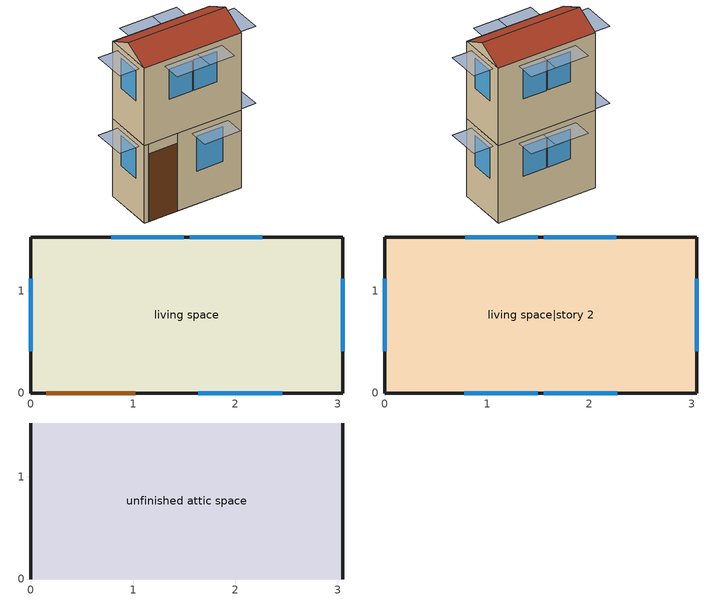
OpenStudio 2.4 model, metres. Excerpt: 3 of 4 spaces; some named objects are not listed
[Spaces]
living space
 floor ground (Slab 1): 0,0 0,1.52 3.05,1.52 3.05,0 z0
 wall outside (ExtInsFinWall 3): 0,1.52 0,0 0.13,0 1.05,0 3.05,0 3.05,1.52 0,1.52 z0:2.44
 window (WindowConstruction): 1.64,0 2.46,0 z1.04:2.13; 2.26,1.52 1.55,1.52 / 1.49,1.52 0.79,1.52 / 0,1.12 0,0.41 / 3.05,0.41 3.05,1.12 z1.19:2.13
 door (LivingDoors): 0.15,0 1.02,0 z0:2.13
living space|story 2
 floor to living space (Construction 4): 0,0 0,1.52 3.05,1.52 3.05,0 z2.44
 wall outside (ExtInsFinWall 3): 0,1.52 0,0 3.05,0 3.05,1.52 0,1.52 z2.44:4.88
 window (WindowConstruction): 0.78,0 1.49,0 / 1.55,0 2.27,0 z3.62:4.57; 2.26,1.52 1.55,1.52 / 1.49,1.52 0.79,1.52 / 0,1.12 0,0.41 / 3.05,0.41 3.05,1.12 z3.63:4.57
unfinished attic space
 floor to living space|story 2 (FinInsUnfinUAFloor 1): 0,1.52 3.05,1.52 3.05,0 0,0 z4.88
 wall outside (Construction 1): 0,0.76,5.26 0,1.52,4.88 0,0,4.88; 3.05,0.76,5.26 3.05,0,4.88 3.05,1.52,4.88
 roof outside (UnfinInsExtRoof 2): 3.05,0.76,5.26 0,0.76,5.26 0,0,4.88 3.05,0,4.88; 0,0.76,5.26 3.05,0.76,5.26 3.05,1.52,4.88 0,1.52,4.88
shading: 1.65,0 0.62,0 0.62,-0.61 1.65,-0.61 z4.72; 0.63,1.52 1.65,1.52 1.65,2.13 0.63,2.13 z4.72; 2.42,0 1.4,0 1.4,-0.61 2.42,-0.61 z4.72; 0.63,1.52 1.65,1.52 1.65,2.13 0.63,2.13 z2.29; 2.61,0 1.49,0 1.49,-0.61 2.61,-0.61 z2.29; 1.4,1.52 2.42,1.52 2.42,2.13 1.4,2.13 z4.72; 1.4,1.52 2.42,1.52 2.42,2.13 1.4,2.13 z2.29; 0,0.26 0,1.27 -0.61,1.27 -0.61,0.26 z4.72; 0,0.26 0,1.27 -0.61,1.27 -0.61,0.26 z2.29; 3.05,1.27 3.05,0.26 3.66,0.26 3.66,1.27 z4.72; 3.05,1.27 3.05,0.26 3.66,0.26 3.66,1.27 z2.29
[Building]
Building: North Axis {deg}=22.5; Standards Number of Stories=2; Standards Number of Above Ground Stories=2; Standards Building Type=singlefamilydetached; Standards Number of Living Units=1
[Site]
Denver Intl Ap_CO_USA: Latitude {deg}=39.83; Longitude {deg}=-104.65; Time Zone {hr}=-7; Elevation {m}=1650; Terrain=Suburbs
[ClimateZones]
Climate Zone Institution Name 2=Building America; Climate Zone Document Year 2=0; Climate Zone Value 2=Cold
[Site:WaterMainsTemperature]
Calculation Method=Correlation; Annual Average Outdoor Air Temperature {C}=10.8753; Maximum Difference In Monthly Average Outdoor Air Temperatures {deltaC}=23.1524
[Site:GroundTemperature:BuildingSurface]
6.71281, 4.94206, 4.80025, 5.64056, 9.01395, 12.3716, 15.2825, 17.1265, 17.2832, 15.7834, 12.9467, 9.69205
[Site:GroundTemperature:Deep]
10.8753, 10.8753, 10.8753, 10.8753, 10.8753, 10.8753, 10.8753, 10.8753, 10.8753, 10.8753, 10.8753, 10.8753
[Material] Roughness=Rough
Name | Thickness {m} | Conductivity {W/m-K} | Density {kg/m3} | Specific Heat {J/kg-K} | Thermal Absorptance | Solar Absorptance | Visible Absorptance
UAAdditionalCeilingIns | 0.12827 | 0.0411113 | 16.02 | 1046.75
UATrussandIns | 0.0889 | 0.0436674 | 50.7834 | 1165.1
UARoofIns | 0.18415 | 8.02398 | 37.0049 | 1207.88
ResRoofMaterial | 0.009525 | 0.162714 | 1121.4 | 1465.45 | 0.91 | 0.85 | 0.85
ResRoofSheathing; ResFloorSheathing | 0.01905 | 0.115458 | 512.64 | 1214.23
SlabMass | 0.050335 | 1.312675 | 2242.8 | 837.4
Soil-12in | 0.3048 | 1.731 | 1842.3 | 418.7
ResFloorCovering | 0.0127 | 0.0433444 | 54.468 | 1339.84 | 0.9 | 0.9
StudAndCavity | 0.0889 | 0.0542449 | 162.403 | 1178.92
ResExtWallSheathing | 0.0127 | 0.115458 | 512.64 | 1214.23
ResExtFinish | 0.009525 | 0.089435 | 177.822 | 1046.75 | 0.9 | 0.3 | 0.3
ResFloorMass | 0.015875 | 0.115458 | 544.68 | 1214.23 | 0.9 | 0.6
ResExtWallMass1; ResExtWallMassOtherSide1 | 0.0127 | 0.160291 | 801 | 837.4 | 0.9 | 0.5 | 0.1
IntMassStudAndAirWall | 0.0889 | 0.414981 | 83.0341 | 1211.67
ResCeilingMass1 | 0.0127 | 0.160291 | 801 | 837.4 | 0.9 | 0.3 | 0.1
residential furniture material living space|story 2; residential furniture material living space | 0.1524 | 0.115458 | 640.8 | 1214.23 | 0.9 | 0.6 | 0.1
DoorMaterial | 0.04445 | 0.0612267 | 512.64 | 1214.23
[Construction]
UnfinInsExtRoof 2: ResRoofMaterial, ResRoofSheathing, UARoofIns
Slab 1: ResFloorCovering, Soil-12in, SlabMass
Construction 1: ResExtFinish
ExtInsFinWall 3: ResExtFinish, ResExtWallSheathing, StudAndCavity, ResExtWallMass1
FinUninsFinWall: ResExtWallMassOtherSide1, IntMassStudAndAirWall, ResExtWallMass1
FinInsUnfinUAFloor 1: UATrussandIns, UAAdditionalCeilingIns, ResCeilingMass1
Construction 4: ResCeilingMass1, ResFloorSheathing, ResFloorMass, ResFloorCovering
residential furniture construction living space|story 2: residential furniture material living space|story 2
residential furniture construction living space: residential furniture material living space
WindowConstruction: GlazingMaterial
LivingDoors: DoorMaterial
[WindowMaterial:Shade]
CoolingShade: Solar Transmittance=0.999; Solar Reflectance=0.00099; Visible Transmittance=0.999; Visible Reflectance=0.00099; Thermal Hemispherical Emissivity=1e-005; Thermal Transmittance=0.999; Thickness {m}=0.0001; Conductivity {W/m-K}=10000; Shade to Glass Distance {m}=0.001; Top Opening Multiplier=0; Bottom Opening Multiplier=0; Left-Side Opening Multiplier=0; Right-Side Opening Multiplier=0; Airflow Permeability=0
[WindowMaterial:SimpleGlazingSystem]
GlazingMaterial: U-Factor {W/m2-K}=2.10086; Solar Heat Gain Coefficient=0.21
[BuildingUnit] Building Unit Type=Residential; Building Unit Feature Data Type 3=String; Building Unit Feature Data Type 4=String; Building Unit Feature Data Type 5=String; Building Unit Feature Data Type 7=Double; Building Unit Feature Data Type 8=Double; Building Unit Feature Data Type 9=Double; Building Unit Feature Data Type 11=Double; Building Unit Feature Data Type 13=Double; Building Unit Feature Data Type 15=Double; Building Unit Feature Data Type 17=Double; Building Unit Feature Data Type 20=String; Building Unit Feature Data Type 26=String; Building Unit Feature Data Type 27=Double; Building Unit Feature Data Type 29=Double; Building Unit Feature Data Type 30=Double; Building Unit Feature Data Type 31=Double; Building Unit Feature Data Type 32=Double; Building Unit Feature Data Type 33=Double; Building Unit Feature Data Type 34=Double; Building Unit Feature Data Type 35=Double; Building Unit Feature Data Type 36=Double; Building Unit Feature Data Type 37=Double
Name | Building Unit Feature Name 1 | Building Unit Feature Data Type 1 | Building Unit Feature Value 1 | Building Unit Feature Name 2 | Building Unit Feature Data Type 2 | Building Unit Feature Value 2 | Building Unit Feature Name 3 | Building Unit Feature Value 3 | Building Unit Feature Name 4 | Building Unit Feature Value 4 | Building Unit Feature Name 5 | Building Unit Feature Value 5 | Building Unit Feature Name 6 | Building Unit Feature Data Type 6 | Building Unit Feature Value 6 | Building Unit Feature Name 7 | Building Unit Feature Value 7 | Building Unit Feature Name 8 | Building Unit Feature Value 8 | Building Unit Feature Name 9 | Building Unit Feature Value 9 | Building Unit Feature Name 10 | Building Unit Feature Data Type 10 | Building Unit Feature Value 10 | Building Unit Feature Name 11 | Building Unit Feature Value 11 | Building Unit Feature Name 12 | Building Unit Feature Data Type 12 | Building Unit Feature Value 12 | Building Unit Feature Name 13 | Building Unit Feature Value 13 | Building Unit Feature Name 14 | Building Unit Feature Data Type 14 | Building Unit Feature Value 14 | Building Unit Feature Name 15 | Building Unit Feature Value 15 | Building Unit Feature Name 16 | Building Unit Feature Data Type 16 | Building Unit Feature Value 16 | Building Unit Feature Name 17 | Building Unit Feature Value 17 | Building Unit Feature Name 18 | Building Unit Feature Data Type 18 | Building Unit Feature Value 18 | Building Unit Feature Name 19 | Building Unit Feature Data Type 19 | Building Unit Feature Value 19 | Building Unit Feature Name 20 | Building Unit Feature Value 20 | Building Unit Feature Name 21 | Building Unit Feature Data Type 21 | Building Unit Feature Value 21 | Building Unit Feature Name 22 | Building Unit Feature Data Type 22 | Building Unit Feature Value 22 | Building Unit Feature Name 23 | Building Unit Feature Data Type 23 | Building Unit Feature Value 23 | Building Unit Feature Name 24 | Building Unit Feature Data Type 24 | Building Unit Feature Value 24 | Building Unit Feature Name 25 | Building Unit Feature Data Type 25 | Building Unit Feature Value 25 | Building Unit Feature Name 26 | Building Unit Feature Value 26 | Building Unit Feature Name 27 | Building Unit Feature Value 27 | Building Unit Feature Name 28 | Building Unit Feature Data Type 28 | Building Unit Feature Value 28 | Building Unit Feature Name 29 | Building Unit Feature Value 29 | Building Unit Feature Name 30 | Building Unit Feature Value 30 | Building Unit Feature Name 31 | Building Unit Feature Value 31 | Building Unit Feature Name 32 | Building Unit Feature Value 32 | Building Unit Feature Name 33 | Building Unit Feature Value 33 | Building Unit Feature Name 34 | Building Unit Feature Value 34 | Building Unit Feature Name 35 | Building Unit Feature Value 35 | Building Unit Feature Name 36 | Building Unit Feature Value 36 | Building Unit Feature Name 37 | Building Unit Feature Value 37 | Building Unit Feature Name 38 | Building Unit Feature Data Type 38 | Building Unit Feature Value 38 | Building Unit Feature Name 39 | Building Unit Feature Data Type 39 | Building Unit Feature Value 39 | Building Unit Feature Name 40 | Building Unit Feature Data Type 40 | Building Unit Feature Value 40 | Building Unit Feature Name 41 | Building Unit Feature Data Type 41 | Building Unit Feature Value 41 | Building Unit Feature Name 42 | Building Unit Feature Data Type 42 | Building Unit Feature Value 42 | Building Unit Feature Name 43 | Building Unit Feature Data Type 43 | Building Unit Feature Value 43 | Building Unit Feature Name 44 | Building Unit Feature Data Type 44 | Building Unit Feature Value 44 | Building Unit Feature Name 45 | Building Unit Feature Data Type 45 | Building Unit Feature Value 45 | Building Unit Feature Name 46 | Building Unit Feature Data Type 46 | Building Unit Feature Value 46 | Building Unit Feature Name 47 | Building Unit Feature Data Type 47 | Building Unit Feature Value 47 | Building Unit Feature Name 48 | Building Unit Feature Data Type 48 | Building Unit Feature Value 48 | Building Unit Feature Name 49 | Building Unit Feature Data Type 49 | Building Unit Feature Value 49 | Building Unit Feature Name 50 | Building Unit Feature Data Type 50 | Building Unit Feature Value 50 | Building Unit Feature Name 51 | Building Unit Feature Data Type 51 | Building Unit Feature Value 51 | Building Unit Feature Name 52 | Building Unit Feature Data Type 52 | Building Unit Feature Value 52 | Building Unit Feature Name 53 | Building Unit Feature Data Type 53 | Building Unit Feature Value 53 | Building Unit Feature Name 54 | Building Unit Feature Data Type 54 | Building Unit Feature Value 54 | Building Unit Feature Name 55 | Building Unit Feature Data Type 55 | Building Unit Feature Value 55 | Building Unit Feature Name 56 | Building Unit Feature Data Type 56 | Building Unit Feature Value 56 | Building Unit Feature Name 57 | Building Unit Feature Data Type 57 | Building Unit Feature Value 57 | Building Unit Feature Name 58 | Building Unit Feature Data Type 58 | Building Unit Feature Value 58 | Building Unit Feature Name 59 | Building Unit Feature Data Type 59 | Building Unit Feature Value 59 | Building Unit Feature Name 60 | Building Unit Feature Data Type 60 | Building Unit Feature Value 60 | Building Unit Feature Name 61 | Building Unit Feature Data Type 61 | Building Unit Feature Value 61 | Building Unit Feature Name 62 | Building Unit Feature Data Type 62 | Building Unit Feature Value 62 | Building Unit Feature Name 63 | Building Unit Feature Data Type 63 | Building Unit Feature Value 63 | Building Unit Feature Name 64 | Building Unit Feature Data Type 64 | Building Unit Feature Value 64 | Building Unit Feature Name 65 | Building Unit Feature Data Type 65 | Building Unit Feature Value 65
EPWWeatherInfo | EPWHeaderCity | String | Denver Intl Ap | EPWHeaderState | String | CO | EPWHeaderCountry | USA | EPWHeaderDataSource | TMY3 | EPWHeaderStation | 725650 | EPWHeaderLatitude | Double | 39.83 | EPWHeaderLongitude | -104.65 | EPWHeaderTimezone | -7 | EPWHeaderAltitude | 5413.39 | EPWHeaderLocalPressure | Double | 0.819376 | EPWDataAnnualAvgDrybulb | 51.5756 | EPWDataAnnualMinDrybulb | Double | -2.92 | EPWDataAnnualMaxDrybulb | 104 | EPWDataCDD50F | Double | 3072.29 | EPWDataCDD65F | 883.62 | EPWDataHDD50F | Double | 2497.19 | EPWDataHDD65F | 5783.52 | EPWDataAnnualAvgWindspeed | Double | 3.91653 | EPWDataMonthlyAvgDrybulbs | String | 33.4191935483871,31.90142857142857,43.02620967741937,42.48624999999999,59.877741935483854,73.57574999999997,72.07975806451608,72.70008064516134,66.49200000000006,50.079112903225806,37.218250000000005,34.582177419354835 | EPWDataMainsDailyTemps | 50.07624256468852,49.9657852697145,49.85758155416448,49.751663461543984,49.64806235849292,49.546808925496705,49.447933147800505,49.351464306529365,49.25743097001694,49.16586098534519,49.07678147009777,48.9902188043294,48.906198622753685,48.82474580715159,48.74588447900296,48.66963799234321,48.59602892684719,48.52507908114245,48.45680946635381,48.391240299881055,48.32839099941181,48.26828017717112,48.21092563440966,48.15634435613204,48.10455250606684,48.05556542187992,48.00939761063228,47.96606274448393,47.92557365664505,47.887942337575495,47.853179931434,47.82129673277788,47.79230218351444,47.76620487010481,47.743012521021186,47.72273200445808,47.705369326298396,47.6909296283348,47.679417186747095,47.67083541083581,47.665186842012595,47.662473153047614,47.66269514757414,47.66585275985061,47.67194505478005,47.68097022818702,47.6929256073519,47.70780765180238,47.725611954361966,47.746333242455066,47.769965379668484,47.796501367568624,47.82593334777399,47.85825260428242,47.89344956605221,47.931513809836495,47.972434063270015,48.01619820820728,48.06279328431128,48.11220549289157,48.16442020099056,48.21942194571703,48.2771944388252,48.33772057153844,48.40098241961582,48.466961248660226,48.53563751966634,48.606990894806984,48.68100024345593,48.75764364844555,48.83689841255739,48.91874106524372,49.00314736957813,49.090092329433034,49.179550196882076,49.27149447982511,49.36589794983359,49.46273265021402,49.56196990428706,49.663580323879835,49.76753381802899,49.87379960189182,49.98234620586294,50.09314148489369,50.20615262801157,50.32134616803694,50.43868799149398,50.558143348713074,50.679676864121596,50.80325254672008,50.928833800740556,51.056383436484104,51.18586368133418,51.317236190942644,51.450462060585075,51.58550183668202,51.72231552848283,51.8608626199085,52.001102081550165,52.14299238281953,52.28649150424779,52.431556949929295,52.57814576010629,52.72621452389105,52.87571939212163,53.02661609034733,53.1788599319402,53.33240583132853,53.48720831734851,53.64322154671014,53.80039931757321,53.95869508322959,54.11806196588759,54.27845277055436,54.43981999901223,54.60211586388488,54.76529230278913,54.92930099256811,55.09409336360176,55.25962061419023,55.42583372500605,55.59268347361075,55.76012044903158,55.928095066394164,56.09655758160655,56.26545810609043,56.434746621555234,56.60437299481053,56.77428699261249,56.94443829654001,57.11477651789601,57.28525121262962,57.45581189627462,57.626408058900026,57.79698918006809,57.96750474379542,58.13790425351288,58.30813724701959,58.47815331142689,58.64790209808762,58.81733333750638,58.98639685422639,59.15504258168846,59.32322057705774,59.49088103601378,59.65797430749968,59.8244509084257,59.99026153832327,60.155357093944815,60.319688683805246,60.483207642660695,60.645865545920266,60.80761422398652,60.96840577652046,61.12819258662674,61.28692733495497,61.44456301371288,61.601052940587266,61.756350772568474,61.91041051967448,62.06318655857034,62.21463364607915,62.3647069325804,62.513361975291694,62.66055475143013,62.8062416712492,62.95037959094745,63.092925825445185,63.23383816102518,63.37307486783391,63.510594712239424,63.64635696904234,63.780321433536166,63.91244843341359,64.04269884051503,64.17103408241611,64.29741615385046,64.42180762796467,64.54417166740183,64.66447203521064,64.7826731055766,64.89873987437228,65.01263796952341,65.1243336611879,65.23379387174461,65.3409861855889,65.44587885873234,65.54844082820324,65.64864172124577,65.7464518643145,65.84184229186198,65.93478475491656,66.02525172944816,66.1132164245191,66.19865279021808,66.28153552537464,66.36184008505177,66.43954268781472,66.51462032277367,66.5870507563981,66.65681253910113,66.72388501159155,66.78824831099192,66.84988337672074,66.90877195613707,66.96489660994588,67.01824071736252,67.06878848103484,67.1165249317214,67.16143593272444,67.20350818407641,67.24272922647855,67.27908744499064,67.31257207247062,67.34317319276323,67.37088174363653,67.3956895194656,67.41758917366263,67.43657422085245,67.45263903879312,67.46577887004098,67.47598982335947,67.48326887487147,67.48761386895481,67.48902351888066,67.48749740719454,67.48303598583998,67.47564057602465,67.4653133678291,67.45205741955826,67.43587665683563,67.41677587144085,67.3947607198906,67.36983772176349,67.34201425776935,67.31129856756353,67.27769974730674,67.24122774697138,67.2018933673949,67.15970825708125,67.11468490875131,67.06683665564324,67.016177667564,66.96272294669309,66.9064883231398,66.84749045025528,66.78574679970077,66.72127565627359,66.65409611249221,66.58422806294226,66.51169219838482,66.43650999962918,66.3587037311714,66.27829643460095,66.19531192177712,66.10977476777741,66.0217103036198,65.93114460876124,65.8381045033745,65.74261754040552,65.64471199741399,65.54441686819918,65.44176185421362,65.33677735576744,65.22949446302547,65.11994494680027,65.00816124914347,64.89417647373837,64.77802437609661,64.65973935356176,64.53935643512291,64.41691127104114,64.29244012229206,64.16597984982745,64.03756790365921,63.907242311768954,63.77504166884635,63.64100512485964,63.50517237346182,63.36758364023565,63.22827967078132,63.08730171864996,62.94469153312682,62.8004913468676,62.65474386339169,62.50749224443585,62.35878009717235,62.20865146129508,62.057150795977584,61.90432296670698,61.75021323199739,61.594867229987095,61.43833096492323,61.280650793538065,61.12187341132087,60.96204583868955,60.80121540706591,60.63942974485897,60.47673676336026,60.313184642555285,60.14882181685554,59.98369696075508,59.81785897441608,59.65135696918745,59.484240253061,59.31655831606938,59.14836081563002,58.979697561839586,58.810618502723216,58.6411737094428,58.471413361469004,58.30138773172097,58.131147171678556,57.96074209647117,57.79022296994788,57.61964028973289,57.4490445722713,57.27848633786901,57.10801609573171,56.937684329007,56.7675414798343,56.59763793440687,56.42802400805046,56.25874993032284,56.08986583013886,55.92142172092521,55.75346748580941,55.5860528628474,55.419227430294114,55.253040591921305,55.08754156238711,54.92277935266162,54.75880275551268,54.595660331056436,54.4334003923767,54.27207099121744,54.11171990375278,53.95239461643853,53.79414231194946,53.63700985520665,53.481043779498904,53.32629027270227,53.17279516360208,53.02060390832105,52.86976157685794,52.720312839740515,52.57230195479677,52.42577275404838,52.280768630730314,52.13733252644028,51.995506918421995,51.85533380698598,51.71685470307155,51.580110615953686,51.44514204109864,51.31198894817151,51.180690769199586,51.051286386894986,50.92381412313986,50.79831172763779,50.67481636673449,50.553364612411414,50.433992431455266,50.3167351748068,50.20162756709197 | EPWDataMainsMonthlyTemps | String | 48.74588447900296,47.67194505478005,49.179550196882076,52.87571939212163,57.79698918006809,62.66055475143013,66.19865279021808,67.48902351888066,66.19531192177712,62.65474386339169,57.79022296994788,52.86976157685794 | EPWDataMainsAvgTemp | Double | 57.5779 | EPWDataGroundMonthlyTemps | String | 44.08306285945173,40.89570904991865,40.64045432632048,42.153016571250646,48.225111118704206,54.268919273837525,59.508577937551024,62.82777283423508,63.10975667174995,60.41014950381947,55.304105212311526,49.445696474514364 | EPWDataWSF | Double | 0.59 | EPWDataMonthlyAvgDailyHighDrybulbs | String | 47.41032258064516,46.58642857142857,55.15032258064517,53.708,72.80193548387098,88.67600000000002,86.1858064516129,85.87225806451613,82.082,63.18064516129033,48.73400000000001,48.87935483870968 | EPWDataMonthlyAvgDailyLowDrybulbs | 19.347741935483874,19.856428571428573,30.316129032258065,31.112,47.41612903225806,57.901999999999994,59.063870967741934,60.956774193548384,52.352000000000004,38.41612903225806,27.002000000000002,23.02903225806451 | EPWDesignHeatingDrybulb | 6.8 | EPWDesignHeatingWindspeed | Double | 12 | EPWDesignCoolingDrybulb | 91.76 | EPWDesignCoolingWetbulb | 60.08 | EPWDesignCoolingHumidityRatio | 0.00605039 | EPWDesignCoolingWindspeed | 4.2 | EPWDesignDailyTemperatureRange | 27.36 | EPWDesignDehumidDrybulb | 67.28 | EPWDesignDehumidHumidityRatio | 0.0122954 | EPWDesignCoolingDirectNormal | 985 | EPWDesignCoolingDiffuseHorizontal | 84
unit 1 | NumberOfBedrooms | Integer | 3 | NumberOfBathrooms | Double | 2 | SizingInfoRoofColor|Surface 14 | medium | SizingInfoRoofMaterial|Surface 14 | asphalt shingles | SizingInfoRoofColor|Surface 15 | medium | SizingInfoRoofMaterial|Surface 15 | String | asphalt shingles | SizingInfoRoofRigidInsRvalue|Surface 14 | 0 | SizingInfoRoofRigidInsRvalue|Surface 15 | 0 | SizingInfoSlabRvalue|Surface 1 | 1.99336 | SizingInfoWallType|Surface 11 | String | WoodStud | SizingInfoStudWallCavityRvalue|Surface 11 | 13 | SizingInfoWallType|Surface 8 | String | WoodStud | SizingInfoStudWallCavityRvalue|Surface 8 | 13 | SizingInfoWallType|Surface 10 | String | WoodStud | SizingInfoStudWallCavityRvalue|Surface 10 | 13 | SizingInfoWallType|Surface 9 | String | WoodStud | SizingInfoStudWallCavityRvalue|Surface 9 | 13 | SizingInfoWallType|Surface 2 | String | WoodStud | SizingInfoStudWallCavityRvalue|Surface 2 | Double | 13 | SizingInfoWallType|Surface 4 | WoodStud | SizingInfoStudWallCavityRvalue|Surface 4 | Double | 13 | SizingInfoWallType|Surface 5 | String | WoodStud | SizingInfoStudWallCavityRvalue|Surface 5 | Double | 13 | SizingInfoWallType|Surface 3 | String | WoodStud | SizingInfoStudWallCavityRvalue|Surface 3 | Double | 13 | SizingInfoWallType|Surface 18 | WoodStud | SizingInfoStudWallCavityRvalue|Surface 18 | 13 | SizingInfoWallType|Surface 19 | String | WoodStud | SizingInfoStudWallCavityRvalue|Surface 19 | 13 | SizingInfoWallRigidInsRvalue|Surface 11 | 0 | SizingInfoWallRigidInsThickness|Surface 11 | 0 | SizingInfoWallRigidInsRvalue|Surface 8 | 0 | SizingInfoWallRigidInsThickness|Surface 8 | 0 | SizingInfoWallRigidInsRvalue|Surface 10 | 0 | SizingInfoWallRigidInsThickness|Surface 10 | 0 | SizingInfoWallRigidInsRvalue|Surface 9 | 0 | SizingInfoWallRigidInsThickness|Surface 9 | 0 | SizingInfoWallRigidInsRvalue|Surface 2 | Double | 0 | SizingInfoWallRigidInsThickness|Surface 2 | Double | 0 | SizingInfoWallRigidInsRvalue|Surface 4 | Double | 0 | SizingInfoWallRigidInsThickness|Surface 4 | Double | 0 | SizingInfoWallRigidInsRvalue|Surface 5 | Double | 0 | SizingInfoWallRigidInsThickness|Surface 5 | Double | 0 | SizingInfoWallRigidInsRvalue|Surface 3 | Double | 0 | SizingInfoWallRigidInsThickness|Surface 3 | Double | 0 | SizingInfoWallRigidInsRvalue|Surface 18 | Double | 0 | SizingInfoWallRigidInsThickness|Surface 18 | Double | 0 | SizingInfoWallRigidInsRvalue|Surface 19 | Double | 0 | SizingInfoWallRigidInsThickness|Surface 19 | Double | 0 | SizingInfoMechVentType | String | exhaust | SizingInfoMechVentTotalEfficiency | Double | 0 | SizingInfoMechVentLatentEffectiveness | Double | 0 | SizingInfoMechVentApparentSensibleEffectiveness | Double | 0 | SizingInfoMechVentWholeHouseRate | Double | 31 | SizingInfoDuctsSupplyRvalue | Double | 0 | SizingInfoDuctsReturnRvalue | Double | 0 | SizingInfoDuctsSupplyLoss | Double | 0.136963 | SizingInfoDuctsReturnLoss | Double | 0.1001 | SizingInfoDuctsSupplySurfaceArea | Double | 20 | SizingInfoDuctsReturnSurfaceArea | Double | 12 | SizingInfoDuctsLocationZone | String | living zone | SizingInfoDuctsLocationFrac | Double | 0.65 | SizingInfoZoneInfiltrationELA|living zone | Double | 0.0338297 | SizingInfoZoneInfiltrationCFM|living zone | Double | 4.62607 | SizingInfoZoneInfiltrationCFM|unfinished attic zone | Double | 1.44481
[ThermalZone] Use Ideal Air Loads=No
Name | Volume {m3}
living zone; unfinished attic zone
res ds_u 1 ret air zone | 0
[Sizing:Zone] Zone Cooling Design Supply Air Temperature Input Method=SupplyAirTemperature; Zone Cooling Design Supply Air Temperature {C}=14; Zone Cooling Design Supply Air Temperature Difference {deltaC}=11.11; Zone Heating Design Supply Air Temperature Input Method=SupplyAirTemperature; Zone Heating Design Supply Air Temperature {C}=40; Zone Heating Design Supply Air Temperature Difference {deltaC}=11.11; Zone Cooling Design Supply Air Humidity Ratio {kg-H2O/kg-air}=0.0085; Zone Heating Design Supply Air Humidity Ratio {kg-H2O/kg-air}=0.008; Cooling Design Air Flow Method=DesignDay; Heating Design Air Flow Method=DesignDay; Account for Dedicated Outdoor Air System=No; Dedicated Outdoor Air System Control Strategy=NeutralSupplyAir; Dedicated Outdoor Air Low Setpoint Temperature for Design {C}=autosize; Dedicated Outdoor Air High Setpoint Temperature for Design {C}=autosize
living zone; unfinished attic zone; res ds_u 1 ret air zone
[Space]
Name | Thermal Zone | Building Unit
living space; living space|story 2 | living zone | unit 1
unfinished attic space | unfinished attic zone
res ds_u 1 ret air space | res ds_u 1 ret air zone
[People:Definition] Number of People Calculation Method=People; Number of People {people}=1.32; Fraction Radiant=0.319734; Sensible Heat Fraction=0.573; Carbon Dioxide Generation Rate {m3/s-W}=0; Enable ASHRAE 55 Comfort Warnings=No; Mean Radiant Temperature Calculation Type=ZoneAveraged
residential occupants|living space; residential occupants|living space|story 2
[People] Number of People Schedule=residential occupants schedule; Activity Level Schedule=Schedule Ruleset 1; Multiplier=1
Name | People Definition | Space or SpaceType
residential occupants|living space | residential occupants|living space | living space
residential occupants|living space|story 2 | residential occupants|living space|story 2 | living space|story 2
[InternalMass:Definition] Design Level Calculation Method=SurfaceArea
Name | Construction | Surface Area {m2}
living space|story 2 Partition; living space Partition | FinUninsFinWall | 4.645152
residential furniture mass living space|story 2 | residential furniture construction living space|story 2 | 1.85806
residential furniture mass living space | residential furniture construction living space | 1.85806
[InternalMass] Multiplier=1
Name | Internal Mass Definition | Space or SpaceType
living space|story 2 Partition | living space|story 2 Partition | living space|story 2
living space Partition | living space Partition | living space
residential furniture mass living space|story 2 | residential furniture mass living space|story 2 | living space|story 2
residential furniture mass living space | residential furniture mass living space | living space
[ShadingControl]
WindowShadingControl: Shading Type=InteriorShade; Shading Device Material=CoolingShade; Shading Control Type=OnIfScheduleAllows; Schedule=residential window shading schedule; Shading Control Is Scheduled=Yes
[ElectricEquipment:Definition] Design Level Calculation Method=EquipmentLevel
Name | Design Level {W} | Fraction Latent | Fraction Radiant | Fraction Lost
residential refrigerator | 65.0889 | 0 | 0 | 0
residential range electric ignition | 35.9069 | 0.3 | 0.24 | 0.3
residential misc plug loads|living space; residential misc plug loads|living space|story 2 | 153.145 | 0.021 | 0.558 | 0.049
res infil_u 1 house exh fan load equip; res infil_u 1 range hood fan load equip; res infil_u 1 bath exh fan load equip | 0 | 0 | 0 | 1
[ElectricEquipment]
Name | Electric Equipment Definition | Space or SpaceType | Schedule
residential refrigerator | residential refrigerator | living space | residential refrigerator schedule
residential range electric ignition | residential range electric ignition | living space | residential range propane schedule
residential misc plug loads|living space | residential misc plug loads|living space | living space | residential misc plug loads schedule
residential misc plug loads|living space|story 2 | residential misc plug loads|living space|story 2 | living space|story 2 | residential misc plug loads schedule
res infil_u 1 house exh fan load equip | res infil_u 1 house exh fan load equip | living space | Always On Discrete
res infil_u 1 range hood fan load equip | res infil_u 1 range hood fan load equip | living space | Always On Discrete
res infil_u 1 bath exh fan load equip | res infil_u 1 bath exh fan load equip | living space | Always On Discrete
[OtherEquipment:Definition]
residential range propane: Design Level Calculation Method=EquipmentLevel; Design Level {W}=375.952; Fraction Latent=0.2; Fraction Radiant=0.18; Fraction Lost=0.5
[OtherEquipment]
residential range propane: Other Equipment Definition=residential range propane; Space or SpaceType=living space; Schedule=residential range propane schedule; Fuel Type=PropaneGas
[GasEquipment:Definition]
residential hot tub heater gas: Design Level Calculation Method=EquipmentLevel; Design Level {W}=683.878; Fraction Latent=0; Fraction Radiant=0; Fraction Lost=1
[GasEquipment]
residential hot tub heater gas: Gas Equipment Definition=residential hot tub heater gas; Space or SpaceType=living space; Schedule=residential hot tub heater gas schedule
[SpaceInfiltration:EffectiveLeakageArea]
res infil|unfinished attic space: Space or SpaceType=unfinished attic space; Schedule=Always On Discrete; Effective Air Leakage Area {cm2}=154.684; Stack Coefficient=2.64777e-05; Wind Coefficient=3.58865e-05
[EnergyManagementSystem:Sensor]
Name | Output Variable or Output Meter Index Key | Output Variable or Output Meter
res_af_u_1_tt_s | living zone | Zone Outdoor Air Drybulb Temperature
res_af_u_1_tin_s | living zone | Zone Mean Air Temperature
res_nv_u_1_pb_s |  | Site Outdoor Air Barometric Pressure
res_nv_u_1_phiin_s | living zone | Zone Air Relative Humidity
res_nv_u_1_wt_s |  | Site Outdoor Air Humidity Ratio
res_af_u_1_vw_s |  | Site Wind Speed
res_infil_u_1_wh_sch_s | Always On Discrete | Schedule Value
res_infil_u_1_range_sch_s | res infil_u 1 range hood schedule | Schedule Value
res_infil_u_1_bath_sch_s | res infil_u 1 bath exhaust schedule | Schedule Value
res_infil_u_1_clothes_dryer_sch_s | res infil_u 1 clothes dryer exhaust schedule | Schedule Value
res_nv_u_1_nva_s | res nv_u 1 avail schedule | Schedule Value
res_nv_u_1_sp_s | res nv_u 1 temp schedule | Schedule Value
[SpaceInfiltration:DesignFlowRate] Space or SpaceType=living space; Schedule=Always On Discrete; Design Flow Rate Calculation Method=Flow/Space; Design Flow Rate {m3/s}=0
res infil_u 1 flow; res nv_u 1 flow
[EnergyManagementSystem:Actuator]
Name | Actuated Component | Actuated Component Type | Actuated Component Control Type
res_infil_u_1_flow_act | res infil_u 1 flow | Zone Infiltration | Air Exchange Flow Rate
res_nv_u_1_flow_act | res nv_u 1 flow | Zone Infiltration | Air Exchange Flow Rate
res_infil_u_1_house_exh_fan_load_equip_act | res infil_u 1 house exh fan load equip | ElectricEquipment | Electric Power Level
res_infil_u_1_range_hood_fan_load_equip_act | res infil_u 1 range hood fan load equip | ElectricEquipment | Electric Power Level
res_infil_u_1_bath_exh_fan_load_equip_act | res infil_u 1 bath exh fan load equip | ElectricEquipment | Electric Power Level
[Schedule:Ruleset]
Name | Default Day Schedule
residential occupants schedule | Schedule Day 1
Schedule Ruleset 1 | Schedule Day 2
residential window shading schedule | Schedule Day 3
residential refrigerator schedule | Schedule Day 4
residential range propane schedule | Schedule Day 5
residential misc plug loads schedule | Schedule Day 6
residential hot tub heater gas schedule | Schedule Day 7
[Schedule:Day]
Schedule Day 1; Schedule Day 3; Schedule Day 4; Schedule Day 5; Schedule Day 6; Schedule Day 7: 24, 0, 0
residential occupants schedule allday1; residential occupants schedule allday2; residential occupants schedule allday3; residential occupants schedule allday4; residential occupants schedule allday5; residential occupants schedule allday6; residential occupants schedule allday7; residential occupants schedule allday8; residential occupants schedule allday9; residential occupants schedule allday10; residential occupants schedule allday11; residential occupants schedule allday12: 1, 0, 1, 2, 0, 1, 3, 0, 1, 4, 0, 1, 5, 0, 1, 6, 0, 1, 7, 0, 1, 8, 0, 0.8831, 9, 0, 0.40861, 10, 0, 0.24189, 11, 0, 0.24189, 12, 0, 0.24189, 13, 0, 0.24189, 14, 0, 0.24189, 15, 0, 0.24189, 16, 0, 0.24189, 17, 0, 0.29498, 18, 0, 0.5531, 19, 0, 0.89693, 20, 0, 0.89693, 21, 0, 0.89693, 22, 0, 1, 23, 0, 1, 24, 0, 1
Schedule Day 2: 24, 0, 112.539
residential window shading schedule allday1; residential window shading schedule allday2; residential window shading schedule allday3; residential window shading schedule allday4; residential window shading schedule allday11; residential window shading schedule allday12: 1, 0, 0, 2, 0, 0, 3, 0, 0, 4, 0, 0, 5, 0, 0, 6, 0, 0, 7, 0, 0, 8, 0, 0, 9, 0, 0, 10, 0, 0, 11, 0, 0, 12, 0, 0, 13, 0, 0, 14, 0, 0, 15, 0, 0, 16, 0, 0, 17, 0, 0, 18, 0, 0, 19, 0, 0, 20, 0, 0, 21, 0, 0, 22, 0, 0, 23, 0, 0, 24, 0, 0
residential window shading schedule allday5; residential window shading schedule allday6; residential window shading schedule allday7; residential window shading schedule allday8; residential window shading schedule allday9; residential window shading schedule allday10: 1, 0, 1, 2, 0, 1, 3, 0, 1, 4, 0, 1, 5, 0, 1, 6, 0, 1, 7, 0, 1, 8, 0, 1, 9, 0, 1, 10, 0, 1, 11, 0, 1, 12, 0, 1, 13, 0, 1, 14, 0, 1, 15, 0, 1, 16, 0, 1, 17, 0, 1, 18, 0, 1, 19, 0, 1, 20, 0, 1, 21, 0, 1, 22, 0, 1, 23, 0, 1, 24, 0, 1
residential refrigerator schedule allday1; residential refrigerator schedule allday12: 1, 0, 0.610949, 2, 0, 0.595675, 3, 0, 0.580401, 4, 0, 0.565128, 5, 0, 0.549854, 6, 0, 0.549854, 7, 0, 0.580401, 8, 0, 0.610949, 9, 0, 0.626223, 10, 0, 0.626223, 11, 0, 0.610949, 12, 0, 0.610949, 13, 0, 0.641496, 14, 0, 0.641496, 15, 0, 0.641496, 16, 0, 0.626223, 17, 0, 0.672044, 18, 0, 0.733139, 19, 0, 0.763686, 20, 0, 0.733139, 21, 0, 0.717865, 22, 0, 0.702591, 23, 0, 0.672044, 24, 0, 0.626223
residential refrigerator schedule allday2: 1, 0, 0.609489, 2, 0, 0.594252, 3, 0, 0.579015, 4, 0, 0.563777, 5, 0, 0.54854, 6, 0, 0.54854, 7, 0, 0.579015, 8, 0, 0.609489, 9, 0, 0.624726, 10, 0, 0.624726, 11, 0, 0.609489, 12, 0, 0.609489, 13, 0, 0.639964, 14, 0, 0.639964, 15, 0, 0.639964, 16, 0, 0.624726, 17, 0, 0.670438, 18, 0, 0.731387, 19, 0, 0.761861, 20, 0, 0.731387, 21, 0, 0.71615, 22, 0, 0.700912, 23, 0, 0.670438, 24, 0, 0.624726
residential refrigerator schedule allday3; residential refrigerator schedule allday4; residential refrigerator schedule allday5: 1, 0, 0.791241, 2, 0, 0.77146, 3, 0, 0.751679, 4, 0, 0.731898, 5, 0, 0.712117, 6, 0, 0.712117, 7, 0, 0.751679, 8, 0, 0.791241, 9, 0, 0.811022, 10, 0, 0.811022, 11, 0, 0.791241, 12, 0, 0.791241, 13, 0, 0.830803, 14, 0, 0.830803, 15, 0, 0.830803, 16, 0, 0.811022, 17, 0, 0.870365, 18, 0, 0.949489, 19, 0, 0.989051, 20, 0, 0.949489, 21, 0, 0.929708, 22, 0, 0.909927, 23, 0, 0.870365, 24, 0, 0.811022
residential refrigerator schedule allday6; residential refrigerator schedule allday7; residential refrigerator schedule allday8; residential refrigerator schedule allday9: 1, 0, 0.8, 2, 0, 0.78, 3, 0, 0.76, 4, 0, 0.74, 5, 0, 0.72, 6, 0, 0.72, 7, 0, 0.76, 8, 0, 0.8, 9, 0, 0.82, 10, 0, 0.82, 11, 0, 0.8, 12, 0, 0.8, 13, 0, 0.84, 14, 0, 0.84, 15, 0, 0.84, 16, 0, 0.82, 17, 0, 0.88, 18, 0, 0.96, 19, 0, 1, 20, 0, 0.96, 21, 0, 0.94, 22, 0, 0.92, 23, 0, 0.88, 24, 0, 0.82
residential refrigerator schedule allday10: 1, 0, 0.679562, 2, 0, 0.662573, 3, 0, 0.645584, 4, 0, 0.628595, 5, 0, 0.611606, 6, 0, 0.611606, 7, 0, 0.645584, 8, 0, 0.679562, 9, 0, 0.696551, 10, 0, 0.696551, 11, 0, 0.679562, 12, 0, 0.679562, 13, 0, 0.71354, 14, 0, 0.71354, 15, 0, 0.71354, 16, 0, 0.696551, 17, 0, 0.747518, 18, 0, 0.815474, 19, 0, 0.849453, 20, 0, 0.815474, 21, 0, 0.798485, 22, 0, 0.781496, 23, 0, 0.747518, 24, 0, 0.696551
residential refrigerator schedule allday11: 1, 0, 0.675182, 2, 0, 0.658303, 3, 0, 0.641423, 4, 0, 0.624544, 5, 0, 0.607664, 6, 0, 0.607664, 7, 0, 0.641423, 8, 0, 0.675182, 9, 0, 0.692062, 10, 0, 0.692062, 11, 0, 0.675182, 12, 0, 0.675182, 13, 0, 0.708942, 14, 0, 0.708942, 15, 0, 0.708942, 16, 0, 0.692062, 17, 0, 0.742701, 18, 0, 0.810219, 19, 0, 0.843978, 20, 0, 0.810219, 21, 0, 0.793339, 22, 0, 0.77646, 23, 0, 0.742701, 24, 0, 0.692062
residential range propane schedule allday1; residential range propane schedule allday2; residential range propane schedule allday12: 1, 0, 0.0466667, 2, 0, 0.0466667, 3, 0, 0.0266667, 4, 0, 0.0266667, 5, 0, 0.0466667, 6, 0, 0.0733333, 7, 0, 0.166667, 8, 0, 0.28, 9, 0, 0.306667, 10, 0, 0.32, 11, 0, 0.28, 12, 0, 0.333333, 13, 0, 0.38, 14, 0, 0.306667, 15, 0, 0.38, 16, 0, 0.293333, 17, 0, 0.613333, 18, 0, 1, 19, 0, 0.78, 20, 0, 0.4, 21, 0, 0.233333, 22, 0, 0.166667, 23, 0, 0.106667, 24, 0, 0.0733333
residential range propane schedule allday3; residential range propane schedule allday5: 1, 0, 0.0421574, 2, 0, 0.0421574, 3, 0, 0.0240899, 4, 0, 0.0240899, 5, 0, 0.0421574, 6, 0, 0.0662473, 7, 0, 0.150562, 8, 0, 0.252944, 9, 0, 0.277034, 10, 0, 0.289079, 11, 0, 0.252944, 12, 0, 0.301124, 13, 0, 0.343282, 14, 0, 0.277034, 15, 0, 0.343282, 16, 0, 0.264989, 17, 0, 0.554069, 18, 0, 0.903373, 19, 0, 0.704631, 20, 0, 0.361349, 21, 0, 0.210787, 22, 0, 0.150562, 23, 0, 0.0963598, 24, 0, 0.0662473
residential range propane schedule allday4: 1, 0, 0.0419872, 2, 0, 0.0419872, 3, 0, 0.0239927, 4, 0, 0.0239927, 5, 0, 0.0419872, 6, 0, 0.0659799, 7, 0, 0.149954, 8, 0, 0.251923, 9, 0, 0.275916, 10, 0, 0.287912, 11, 0, 0.251923, 12, 0, 0.299909, 13, 0, 0.341896, 14, 0, 0.275916, 15, 0, 0.341896, 16, 0, 0.26392, 17, 0, 0.551832, 18, 0, 0.899727, 19, 0, 0.701787, 20, 0, 0.359891, 21, 0, 0.209936, 22, 0, 0.149954, 23, 0, 0.0959708, 24, 0, 0.0659799
residential range propane schedule allday6; residential range propane schedule allday9: 1, 0, 0.0378608, 2, 0, 0.0378608, 3, 0, 0.0216348, 4, 0, 0.0216348, 5, 0, 0.0378608, 6, 0, 0.0594956, 7, 0, 0.135217, 8, 0, 0.227165, 9, 0, 0.2488, 10, 0, 0.259617, 11, 0, 0.227165, 12, 0, 0.270435, 13, 0, 0.308295, 14, 0, 0.2488, 15, 0, 0.308295, 16, 0, 0.237982, 17, 0, 0.4976, 18, 0, 0.811304, 19, 0, 0.632817, 20, 0, 0.324521, 21, 0, 0.189304, 22, 0, 0.135217, 23, 0, 0.086539, 24, 0, 0.0594956
residential range propane schedule allday7; residential range propane schedule allday8: 1, 0, 0.0381161, 2, 0, 0.0381161, 3, 0, 0.0217806, 4, 0, 0.0217806, 5, 0, 0.0381161, 6, 0, 0.0598967, 7, 0, 0.136129, 8, 0, 0.228696, 9, 0, 0.250477, 10, 0, 0.261367, 11, 0, 0.228696, 12, 0, 0.272258, 13, 0, 0.310374, 14, 0, 0.250477, 15, 0, 0.310374, 16, 0, 0.239587, 17, 0, 0.500954, 18, 0, 0.816773, 19, 0, 0.637083, 20, 0, 0.326709, 21, 0, 0.19058, 22, 0, 0.136129, 23, 0, 0.0871225, 24, 0, 0.0598967
residential range propane schedule allday10; residential range propane schedule allday11: 1, 0, 0.0461562, 2, 0, 0.0461562, 3, 0, 0.026375, 4, 0, 0.026375, 5, 0, 0.0461562, 6, 0, 0.0725311, 7, 0, 0.164844, 8, 0, 0.276937, 9, 0, 0.303312, 10, 0, 0.3165, 11, 0, 0.276937, 12, 0, 0.329687, 13, 0, 0.375843, 14, 0, 0.303312, 15, 0, 0.375843, 16, 0, 0.290125, 17, 0, 0.606624, 18, 0, 0.989061, 19, 0, 0.771468, 20, 0, 0.395624, 21, 0, 0.230781, 22, 0, 0.164844, 23, 0, 0.1055, 24, 0, 0.0725311
residential misc plug loads schedule allday1; residential misc plug loads schedule allday12: 1, 0, 0.655649, 2, 0, 0.618183, 3, 0, 0.599451, 4, 0, 0.580718, 5, 0, 0.599451, 6, 0, 0.618183, 7, 0, 0.693115, 8, 0, 0.786779, 9, 0, 0.805512, 10, 0, 0.805512, 11, 0, 0.805512, 12, 0, 0.824245, 13, 0, 0.842977, 14, 0, 0.842977, 15, 0, 0.824245, 16, 0, 0.86171, 17, 0, 0.899176, 18, 0, 0.974107, 19, 0, 0.99284, 20, 0, 0.936642, 21, 0, 0.880443, 22, 0, 0.842977, 23, 0, 0.749313, 24, 0, 0.674382
residential misc plug loads schedule allday2: 1, 0, 0.660377, 2, 0, 0.622642, 3, 0, 0.603774, 4, 0, 0.584906, 5, 0, 0.603774, 6, 0, 0.622642, 7, 0, 0.698113, 8, 0, 0.792453, 9, 0, 0.811321, 10, 0, 0.811321, 11, 0, 0.811321, 12, 0, 0.830189, 13, 0, 0.849057, 14, 0, 0.849057, 15, 0, 0.830189, 16, 0, 0.867925, 17, 0, 0.90566, 18, 0, 0.981132, 19, 0, 1, 20, 0, 0.943396, 21, 0, 0.886792, 22, 0, 0.849057, 23, 0, 0.754717, 24, 0, 0.679245
residential misc plug loads schedule allday3; residential misc plug loads schedule allday5: 1, 0, 0.521682, 2, 0, 0.491872, 3, 0, 0.476967, 4, 0, 0.462062, 5, 0, 0.476967, 6, 0, 0.491872, 7, 0, 0.551493, 8, 0, 0.626019, 9, 0, 0.640924, 10, 0, 0.640924, 11, 0, 0.640924, 12, 0, 0.655829, 13, 0, 0.670734, 14, 0, 0.670734, 15, 0, 0.655829, 16, 0, 0.68564, 17, 0, 0.71545, 18, 0, 0.775071, 19, 0, 0.789976, 20, 0, 0.745261, 21, 0, 0.700545, 22, 0, 0.670734, 23, 0, 0.596208, 24, 0, 0.536588
residential misc plug loads schedule allday4: 1, 0, 0.519581, 2, 0, 0.489891, 3, 0, 0.475045, 4, 0, 0.4602, 5, 0, 0.475045, 6, 0, 0.489891, 7, 0, 0.549271, 8, 0, 0.623497, 9, 0, 0.638342, 10, 0, 0.638342, 11, 0, 0.638342, 12, 0, 0.653187, 13, 0, 0.668033, 14, 0, 0.668033, 15, 0, 0.653187, 16, 0, 0.682878, 17, 0, 0.712568, 18, 0, 0.771949, 19, 0, 0.786794, 20, 0, 0.742258, 21, 0, 0.697723, 22, 0, 0.668033, 23, 0, 0.593807, 24, 0, 0.534426
residential misc plug loads schedule allday6; residential misc plug loads schedule allday9: 1, 0, 0.434473, 2, 0, 0.409646, 3, 0, 0.397232, 4, 0, 0.384819, 5, 0, 0.397232, 6, 0, 0.409646, 7, 0, 0.4593, 8, 0, 0.521367, 9, 0, 0.533781, 10, 0, 0.533781, 11, 0, 0.533781, 12, 0, 0.546194, 13, 0, 0.558608, 14, 0, 0.558608, 15, 0, 0.546194, 16, 0, 0.571021, 17, 0, 0.595848, 18, 0, 0.645502, 19, 0, 0.657916, 20, 0, 0.620675, 21, 0, 0.583435, 22, 0, 0.558608, 23, 0, 0.49654, 24, 0, 0.446886
residential misc plug loads schedule allday7; residential misc plug loads schedule allday8: 1, 0, 0.43132, 2, 0, 0.406674, 3, 0, 0.39435, 4, 0, 0.382027, 5, 0, 0.39435, 6, 0, 0.406674, 7, 0, 0.455967, 8, 0, 0.517585, 9, 0, 0.529908, 10, 0, 0.529908, 11, 0, 0.529908, 12, 0, 0.542231, 13, 0, 0.554555, 14, 0, 0.554555, 15, 0, 0.542231, 16, 0, 0.566878, 17, 0, 0.591525, 18, 0, 0.640819, 19, 0, 0.653142, 20, 0, 0.616172, 21, 0, 0.579202, 22, 0, 0.554555, 23, 0, 0.492938, 24, 0, 0.443644
residential misc plug loads schedule allday10: 1, 0, 0.520106, 2, 0, 0.490386, 3, 0, 0.475526, 4, 0, 0.460666, 5, 0, 0.475526, 6, 0, 0.490386, 7, 0, 0.549827, 8, 0, 0.624128, 9, 0, 0.638988, 10, 0, 0.638988, 11, 0, 0.638988, 12, 0, 0.653848, 13, 0, 0.668708, 14, 0, 0.668708, 15, 0, 0.653848, 16, 0, 0.683568, 17, 0, 0.713289, 18, 0, 0.772729, 19, 0, 0.787589, 20, 0, 0.743009, 21, 0, 0.698428, 22, 0, 0.668708, 23, 0, 0.594407, 24, 0, 0.534966
residential misc plug loads schedule allday11: 1, 0, 0.51853, 2, 0, 0.4889, 3, 0, 0.474085, 4, 0, 0.45927, 5, 0, 0.474085, 6, 0, 0.4889, 7, 0, 0.54816, 8, 0, 0.622236, 9, 0, 0.637051, 10, 0, 0.637051, 11, 0, 0.637051, 12, 0, 0.651867, 13, 0, 0.666682, 14, 0, 0.666682, 15, 0, 0.651867, 16, 0, 0.681497, 17, 0, 0.711127, 18, 0, 0.770388, 19, 0, 0.785203, 20, 0, 0.740757, 21, 0, 0.696312, 22, 0, 0.666682, 23, 0, 0.592606, 24, 0, 0.533345
residential hot tub heater gas schedule allday1; residential hot tub heater gas schedule allday12: 1, 0, 0.145464, 2, 0, 0.175769, 3, 0, 0.145464, 4, 0, 0.175769, 5, 0, 0.284867, 6, 0, 0.406087, 7, 0, 0.345477, 8, 0, 0.145464, 9, 0, 0.145464, 10, 0, 0.115159, 11, 0, 0.090915, 12, 0, 0.084854, 13, 0, 0.084854, 14, 0, 0.084854, 15, 0, 0.145464, 16, 0, 0.351538, 17, 0, 0.763686, 18, 0, 0.739442, 19, 0, 0.412148, 20, 0, 0.369721, 21, 0, 0.309111, 22, 0, 0.260623, 23, 0, 0.145464, 24, 0, 0.145464
residential hot tub heater gas schedule allday2: 1, 0, 0.145116, 2, 0, 0.175349, 3, 0, 0.145116, 4, 0, 0.175349, 5, 0, 0.284186, 6, 0, 0.405117, 7, 0, 0.344652, 8, 0, 0.145116, 9, 0, 0.145116, 10, 0, 0.114884, 11, 0, 0.0906978, 12, 0, 0.0846513, 13, 0, 0.0846513, 14, 0, 0.0846513, 15, 0, 0.145116, 16, 0, 0.350698, 17, 0, 0.761861, 18, 0, 0.737675, 19, 0, 0.411163, 20, 0, 0.368838, 21, 0, 0.308372, 22, 0, 0.26, 23, 0, 0.145116, 24, 0, 0.145116
residential hot tub heater gas schedule allday3; residential hot tub heater gas schedule allday4; residential hot tub heater gas schedule allday5: 1, 0, 0.188391, 2, 0, 0.227639, 3, 0, 0.188391, 4, 0, 0.227639, 5, 0, 0.368932, 6, 0, 0.525924, 7, 0, 0.447428, 8, 0, 0.188391, 9, 0, 0.188391, 10, 0, 0.149143, 11, 0, 0.117744, 12, 0, 0.109895, 13, 0, 0.109895, 14, 0, 0.109895, 15, 0, 0.188391, 16, 0, 0.455277, 17, 0, 0.989051, 18, 0, 0.957653, 19, 0, 0.533774, 20, 0, 0.478826, 21, 0, 0.40033, 22, 0, 0.337533, 23, 0, 0.188391, 24, 0, 0.188391
residential hot tub heater gas schedule allday6; residential hot tub heater gas schedule allday7; residential hot tub heater gas schedule allday8; residential hot tub heater gas schedule allday9: 1, 0, 0.190476, 2, 0, 0.230159, 3, 0, 0.190476, 4, 0, 0.230159, 5, 0, 0.373016, 6, 0, 0.531746, 7, 0, 0.452381, 8, 0, 0.190476, 9, 0, 0.190476, 10, 0, 0.150794, 11, 0, 0.119048, 12, 0, 0.111111, 13, 0, 0.111111, 14, 0, 0.111111, 15, 0, 0.190476, 16, 0, 0.460317, 17, 0, 1, 18, 0, 0.968254, 19, 0, 0.539683, 20, 0, 0.484127, 21, 0, 0.404762, 22, 0, 0.34127, 23, 0, 0.190476, 24, 0, 0.190476
residential hot tub heater gas schedule allday10: 1, 0, 0.1618, 2, 0, 0.195509, 3, 0, 0.1618, 4, 0, 0.195509, 5, 0, 0.316859, 6, 0, 0.451693, 7, 0, 0.384276, 8, 0, 0.1618, 9, 0, 0.1618, 10, 0, 0.128092, 11, 0, 0.101125, 12, 0, 0.0943836, 13, 0, 0.0943836, 14, 0, 0.0943836, 15, 0, 0.1618, 16, 0, 0.391018, 17, 0, 0.849453, 18, 0, 0.822486, 19, 0, 0.458435, 20, 0, 0.411243, 21, 0, 0.343826, 22, 0, 0.289893, 23, 0, 0.1618, 24, 0, 0.1618
residential hot tub heater gas schedule allday11: 1, 0, 0.160758, 2, 0, 0.194249, 3, 0, 0.160758, 4, 0, 0.194249, 5, 0, 0.314817, 6, 0, 0.448782, 7, 0, 0.3818, 8, 0, 0.160758, 9, 0, 0.160758, 10, 0, 0.127267, 11, 0, 0.100474, 12, 0, 0.0937753, 13, 0, 0.0937753, 14, 0, 0.0937753, 15, 0, 0.160758, 16, 0, 0.388498, 17, 0, 0.843978, 18, 0, 0.817185, 19, 0, 0.45548, 20, 0, 0.408593, 21, 0, 0.34161, 22, 0, 0.288024, 23, 0, 0.160758, 24, 0, 0.160758
[Schedule:Rule] Apply Sunday=Yes; Apply Monday=Yes; Apply Tuesday=Yes; Apply Wednesday=Yes; Apply Thursday=Yes; Apply Friday=Yes; Apply Saturday=Yes; Date Specification Type=DateRange; Start Day=1
Name | Schedule Ruleset | Rule Order | Day Schedule | Start Month | End Month | End Day
residential occupants schedule allday ruleset1 | residential occupants schedule | 11 | residential occupants schedule allday1 | 1 | 1 | 31
residential occupants schedule allday ruleset2 | residential occupants schedule | 10 | residential occupants schedule allday2 | 2 | 2 | 28
residential occupants schedule allday ruleset3 | residential occupants schedule | 9 | residential occupants schedule allday3 | 3 | 3 | 31
residential occupants schedule allday ruleset4 | residential occupants schedule | 8 | residential occupants schedule allday4 | 4 | 4 | 30
residential occupants schedule allday ruleset5 | residential occupants schedule | 7 | residential occupants schedule allday5 | 5 | 5 | 31
residential occupants schedule allday ruleset6 | residential occupants schedule | 6 | residential occupants schedule allday6 | 6 | 6 | 30
residential occupants schedule allday ruleset7 | residential occupants schedule | 5 | residential occupants schedule allday7 | 7 | 7 | 31
residential occupants schedule allday ruleset8 | residential occupants schedule | 4 | residential occupants schedule allday8 | 8 | 8 | 31
residential occupants schedule allday ruleset9 | residential occupants schedule | 3 | residential occupants schedule allday9 | 9 | 9 | 30
residential occupants schedule allday ruleset10 | residential occupants schedule | 2 | residential occupants schedule allday10 | 10 | 10 | 31
residential occupants schedule allday ruleset11 | residential occupants schedule | 1 | residential occupants schedule allday11 | 11 | 11 | 30
residential occupants schedule allday ruleset12 | residential occupants schedule | 0 | residential occupants schedule allday12 | 12 | 12 | 31
residential window shading schedule allday ruleset1 | residential window shading schedule | 11 | residential window shading schedule allday1 | 1 | 1 | 31
residential window shading schedule allday ruleset2 | residential window shading schedule | 10 | residential window shading schedule allday2 | 2 | 2 | 28
residential window shading schedule allday ruleset3 | residential window shading schedule | 9 | residential window shading schedule allday3 | 3 | 3 | 31
residential window shading schedule allday ruleset4 | residential window shading schedule | 8 | residential window shading schedule allday4 | 4 | 4 | 30
residential window shading schedule allday ruleset5 | residential window shading schedule | 7 | residential window shading schedule allday5 | 5 | 5 | 31
residential window shading schedule allday ruleset6 | residential window shading schedule | 6 | residential window shading schedule allday6 | 6 | 6 | 30
residential window shading schedule allday ruleset7 | residential window shading schedule | 5 | residential window shading schedule allday7 | 7 | 7 | 31
residential window shading schedule allday ruleset8 | residential window shading schedule | 4 | residential window shading schedule allday8 | 8 | 8 | 31
residential window shading schedule allday ruleset9 | residential window shading schedule | 3 | residential window shading schedule allday9 | 9 | 9 | 30
residential window shading schedule allday ruleset10 | residential window shading schedule | 2 | residential window shading schedule allday10 | 10 | 10 | 31
residential window shading schedule allday ruleset11 | residential window shading schedule | 1 | residential window shading schedule allday11 | 11 | 11 | 30
residential window shading schedule allday ruleset12 | residential window shading schedule | 0 | residential window shading schedule allday12 | 12 | 12 | 31
residential refrigerator schedule allday ruleset1 | residential refrigerator schedule | 11 | residential refrigerator schedule allday1 | 1 | 1 | 31
residential refrigerator schedule allday ruleset2 | residential refrigerator schedule | 10 | residential refrigerator schedule allday2 | 2 | 2 | 28
residential refrigerator schedule allday ruleset3 | residential refrigerator schedule | 9 | residential refrigerator schedule allday3 | 3 | 3 | 31
residential refrigerator schedule allday ruleset4 | residential refrigerator schedule | 8 | residential refrigerator schedule allday4 | 4 | 4 | 30
residential refrigerator schedule allday ruleset5 | residential refrigerator schedule | 7 | residential refrigerator schedule allday5 | 5 | 5 | 31
residential refrigerator schedule allday ruleset6 | residential refrigerator schedule | 6 | residential refrigerator schedule allday6 | 6 | 6 | 30
residential refrigerator schedule allday ruleset7 | residential refrigerator schedule | 5 | residential refrigerator schedule allday7 | 7 | 7 | 31
residential refrigerator schedule allday ruleset8 | residential refrigerator schedule | 4 | residential refrigerator schedule allday8 | 8 | 8 | 31
residential refrigerator schedule allday ruleset9 | residential refrigerator schedule | 3 | residential refrigerator schedule allday9 | 9 | 9 | 30
residential refrigerator schedule allday ruleset10 | residential refrigerator schedule | 2 | residential refrigerator schedule allday10 | 10 | 10 | 31
residential refrigerator schedule allday ruleset11 | residential refrigerator schedule | 1 | residential refrigerator schedule allday11 | 11 | 11 | 30
residential refrigerator schedule allday ruleset12 | residential refrigerator schedule | 0 | residential refrigerator schedule allday12 | 12 | 12 | 31
residential range propane schedule allday ruleset1 | residential range propane schedule | 11 | residential range propane schedule allday1 | 1 | 1 | 31
residential range propane schedule allday ruleset2 | residential range propane schedule | 10 | residential range propane schedule allday2 | 2 | 2 | 28
residential range propane schedule allday ruleset3 | residential range propane schedule | 9 | residential range propane schedule allday3 | 3 | 3 | 31
residential range propane schedule allday ruleset4 | residential range propane schedule | 8 | residential range propane schedule allday4 | 4 | 4 | 30
residential range propane schedule allday ruleset5 | residential range propane schedule | 7 | residential range propane schedule allday5 | 5 | 5 | 31
residential range propane schedule allday ruleset6 | residential range propane schedule | 6 | residential range propane schedule allday6 | 6 | 6 | 30
residential range propane schedule allday ruleset7 | residential range propane schedule | 5 | residential range propane schedule allday7 | 7 | 7 | 31
residential range propane schedule allday ruleset8 | residential range propane schedule | 4 | residential range propane schedule allday8 | 8 | 8 | 31
residential range propane schedule allday ruleset9 | residential range propane schedule | 3 | residential range propane schedule allday9 | 9 | 9 | 30
residential range propane schedule allday ruleset10 | residential range propane schedule | 2 | residential range propane schedule allday10 | 10 | 10 | 31
residential range propane schedule allday ruleset11 | residential range propane schedule | 1 | residential range propane schedule allday11 | 11 | 11 | 30
residential range propane schedule allday ruleset12 | residential range propane schedule | 0 | residential range propane schedule allday12 | 12 | 12 | 31
residential misc plug loads schedule allday ruleset1 | residential misc plug loads schedule | 11 | residential misc plug loads schedule allday1 | 1 | 1 | 31
residential misc plug loads schedule allday ruleset2 | residential misc plug loads schedule | 10 | residential misc plug loads schedule allday2 | 2 | 2 | 28
residential misc plug loads schedule allday ruleset3 | residential misc plug loads schedule | 9 | residential misc plug loads schedule allday3 | 3 | 3 | 31
residential misc plug loads schedule allday ruleset4 | residential misc plug loads schedule | 8 | residential misc plug loads schedule allday4 | 4 | 4 | 30
residential misc plug loads schedule allday ruleset5 | residential misc plug loads schedule | 7 | residential misc plug loads schedule allday5 | 5 | 5 | 31
residential misc plug loads schedule allday ruleset6 | residential misc plug loads schedule | 6 | residential misc plug loads schedule allday6 | 6 | 6 | 30
residential misc plug loads schedule allday ruleset7 | residential misc plug loads schedule | 5 | residential misc plug loads schedule allday7 | 7 | 7 | 31
residential misc plug loads schedule allday ruleset8 | residential misc plug loads schedule | 4 | residential misc plug loads schedule allday8 | 8 | 8 | 31
residential misc plug loads schedule allday ruleset9 | residential misc plug loads schedule | 3 | residential misc plug loads schedule allday9 | 9 | 9 | 30
residential misc plug loads schedule allday ruleset10 | residential misc plug loads schedule | 2 | residential misc plug loads schedule allday10 | 10 | 10 | 31
residential misc plug loads schedule allday ruleset11 | residential misc plug loads schedule | 1 | residential misc plug loads schedule allday11 | 11 | 11 | 30
residential misc plug loads schedule allday ruleset12 | residential misc plug loads schedule | 0 | residential misc plug loads schedule allday12 | 12 | 12 | 31
residential hot tub heater gas schedule allday ruleset1 | residential hot tub heater gas schedule | 11 | residential hot tub heater gas schedule allday1 | 1 | 1 | 31
residential hot tub heater gas schedule allday ruleset2 | residential hot tub heater gas schedule | 10 | residential hot tub heater gas schedule allday2 | 2 | 2 | 28
residential hot tub heater gas schedule allday ruleset3 | residential hot tub heater gas schedule | 9 | residential hot tub heater gas schedule allday3 | 3 | 3 | 31
residential hot tub heater gas schedule allday ruleset4 | residential hot tub heater gas schedule | 8 | residential hot tub heater gas schedule allday4 | 4 | 4 | 30
residential hot tub heater gas schedule allday ruleset5 | residential hot tub heater gas schedule | 7 | residential hot tub heater gas schedule allday5 | 5 | 5 | 31
residential hot tub heater gas schedule allday ruleset6 | residential hot tub heater gas schedule | 6 | residential hot tub heater gas schedule allday6 | 6 | 6 | 30
residential hot tub heater gas schedule allday ruleset7 | residential hot tub heater gas schedule | 5 | residential hot tub heater gas schedule allday7 | 7 | 7 | 31
residential hot tub heater gas schedule allday ruleset8 | residential hot tub heater gas schedule | 4 | residential hot tub heater gas schedule allday8 | 8 | 8 | 31
residential hot tub heater gas schedule allday ruleset9 | residential hot tub heater gas schedule | 3 | residential hot tub heater gas schedule allday9 | 9 | 9 | 30
residential hot tub heater gas schedule allday ruleset10 | residential hot tub heater gas schedule | 2 | residential hot tub heater gas schedule allday10 | 10 | 10 | 31
residential hot tub heater gas schedule allday ruleset11 | residential hot tub heater gas schedule | 1 | residential hot tub heater gas schedule allday11 | 11 | 11 | 30
residential hot tub heater gas schedule allday ruleset12 | residential hot tub heater gas schedule | 0 | residential hot tub heater gas schedule allday12 | 12 | 12 | 31
[Schedule:Constant]
Always On Discrete: Value=1
